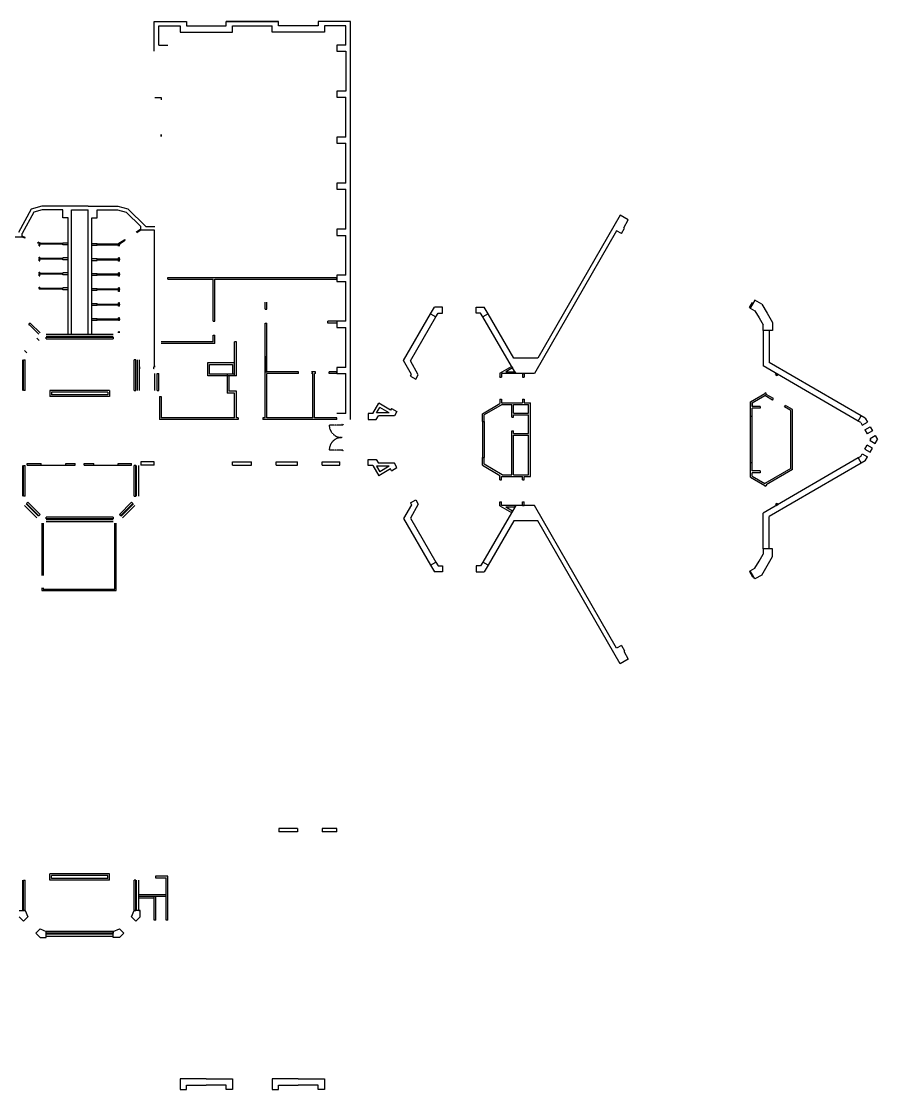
# Model space of a CAD drawing. Header units: millimetres. Extents: x -50633 to 80232, y -9924 to 66926.
# Drawn here: x 24411 to 80232, y -4074 to 65516 of the extents above; entities that cross this region are included whole.
import ezdxf

# ---------------------------------------------------------------- set-up
doc = ezdxf.new("R2010")
doc.units = ezdxf.units.MM
doc.linetypes.add('HIDDEN', pattern=[9.525, 6.35, -3.175])
doc.layers.add('WA_EXT', color=7, linetype='Continuous')

msp = doc.modelspace()

# ---------------------------------------------------------------- linework, layer by layer
at = {"layer": 'WA_EXT', "linetype": 'Continuous'}
for p, q in [((33067, 63576), (33067, 65516)), ((33067, 65516), (35167, 65516)), ((35167, 65516), (35167, 65216)), ((37767, 65216), (37767, 65516)), ((37767, 65216), (37767, 65516)), ((37767, 65516), (41167, 65516)), ((41167, 65516), (37767, 65516)), ((41167, 65216), (41167, 65516)), ((41167, 65216), (41167, 65516)), ((45867, 65516), (43767, 65516)), ((43767, 65516), (43767, 65216)), ((45867, 39576), (45867, 65516)), ((33367, 65216), (34767, 65216)), ((33367, 63976), (33367, 65216)), ((34767, 65216), (34767, 64816)), ((34767, 64816), (38167, 64816)), ((35167, 65216), (37767, 65216)), ((35167, 65216), (35592, 65216)), ((38167, 64816), (38167, 65216)), ((38167, 65216), (40767, 65216)), ((40767, 64816), (40767, 65216)), ((44167, 64816), (40767, 64816)), ((43767, 65216), (41167, 65216)), ((43767, 65216), (43342, 65216)), ((45567, 65216), (44167, 65216)), ((44167, 65216), (44167, 64816)), ((45567, 63976), (45567, 65216)), ((33367, 63976), (33967, 63976)), ((44967, 63976), (44967, 63576)), ((45567, 63976), (44967, 63976)), ((44967, 63576), (45567, 63576)), ((45567, 63576), (45567, 60976)), ((33107, 60557), (33517, 60557)), ((33517, 60557), (33517, 60397)), ((44967, 60976), (44967, 60576)), ((45567, 60976), (44967, 60976)), ((44967, 60576), (45567, 60576)), ((45567, 57976), (45567, 60576)), ((33517, 58026), (33517, 58154)), ((33517, 58154), (33517, 58026)), ((44967, 57976), (44967, 57576)), ((45567, 57976), (44967, 57976)), ((44967, 57576), (45567, 57576)), ((45567, 54976), (45567, 57576)), ((44967, 54976), (44967, 54576)), ((45567, 54976), (44967, 54976)), ((44967, 54576), (45567, 54576)), ((45567, 51976), (45567, 54576)), ((25060, 53292), (24226, 51751)), ((25215, 53096), (24456, 51693)), ((25745, 53476), (25060, 53292)), ((25776, 53246), (25215, 53096)), ((28770, 53476), (25745, 53476)), ((27106, 53246), (25776, 53246)), ((27106, 52726), (27106, 53246)), ((27686, 45126), (27686, 53246)), ((27686, 53246), (28770, 53246)), ((28770, 53476), (30710, 53476)), ((28770, 45126), (28770, 53246)), ((29350, 52726), (29350, 53246)), ((29350, 53246), (30680, 53246)), ((30680, 53246), (31240, 53096)), ((30710, 53476), (31358, 53302)), ((32197, 52161), (31240, 53096)), ((32526, 52161), (31358, 53302)), ((27456, 52726), (27106, 52726)), ((27456, 45126), (27456, 52726)), ((29000, 52726), (29350, 52726)), ((29000, 45126), (29000, 52726)), ((63457, 52885), (58083, 43576)), ((63977, 52585), (63457, 52885)), ((63677, 52065), (63977, 52585)), ((24456, 51463), (24456, 51693)), ((24670, 51437), (24456, 51516)), ((31907, 51800), (32197, 51991)), ((31934, 51758), (31907, 51800)), ((31934, 51758), (31907, 51800)), ((31934, 51758), (32197, 51931)), ((32197, 51931), (32197, 52161)), ((32197, 51931), (33067, 51931)), ((32526, 52161), (33107, 52161)), ((33067, 51931), (33067, 43001)), ((45567, 51976), (44967, 51976)), ((44967, 51976), (44967, 51576)), ((44967, 51576), (45567, 51576)), ((45567, 48976), (45567, 51576)), ((63217, 51869), (57852, 42576)), ((63525, 51691), (63217, 51869)), ((63525, 51691), (63725, 52038)), ((24456, 51463), (23506, 51463)), ((24652, 51390), (24456, 51463)), ((24652, 51390), (24670, 51437)), ((24652, 51390), (24670, 51437)), ((25495, 51075), (25513, 51122)), ((25566, 51049), (25495, 51075)), ((25709, 51049), (25513, 51122)), ((25566, 51049), (25566, 50999)), ((27106, 51049), (25566, 51049)), ((25566, 50899), (25566, 50999)), ((27106, 50999), (25566, 50999)), ((25566, 50899), (25616, 50899)), ((25616, 50899), (25616, 50999)), ((27106, 50961), (27106, 51076)), ((27456, 51076), (27106, 51076)), ((27456, 50961), (27106, 50961)), ((29000, 51035), (29350, 51035)), ((29000, 50931), (29350, 50931)), ((29350, 50931), (29350, 51035)), ((29350, 51013), (30800, 51013)), ((29350, 50963), (30800, 50963)), ((30709, 51013), (31154, 51306)), ((30750, 50863), (30750, 50963)), ((30800, 51013), (31182, 51264)), ((30800, 51013), (30800, 50963)), ((30800, 50863), (30800, 50963)), ((31182, 51264), (31154, 51306)), ((25566, 50074), (25566, 50149)), ((25566, 50149), (25616, 50149)), ((25616, 50074), (25616, 50149)), ((30750, 50038), (30750, 50113)), ((30800, 50113), (30750, 50113)), ((30800, 50038), (30800, 50113)), ((25566, 50074), (25566, 50024)), ((27106, 50074), (25566, 50074)), ((27106, 50024), (25566, 50024)), ((25566, 49924), (25566, 50024)), ((25566, 49924), (25616, 49924)), ((25616, 49924), (25616, 50024)), ((27456, 50101), (27106, 50101)), ((27106, 49986), (27106, 50101)), ((27456, 49986), (27106, 49986)), ((29000, 50061), (29350, 50061)), ((29000, 49946), (29350, 49946)), ((29350, 49946), (29350, 50061)), ((29350, 50038), (30800, 50038)), ((29350, 49988), (30800, 49988)), ((30750, 49888), (30750, 49988)), ((30800, 49888), (30750, 49888)), ((30800, 50038), (30800, 49988)), ((30800, 49888), (30800, 49988)), ((25566, 49099), (25566, 49174)), ((25566, 49174), (25616, 49174)), ((27106, 49099), (25566, 49099)), ((25566, 49099), (25566, 49049)), ((25566, 48949), (25566, 49049)), ((27106, 49049), (25566, 49049)), ((25566, 48949), (25616, 48949)), ((25616, 49099), (25616, 49174)), ((25616, 48949), (25616, 49049)), ((27106, 49011), (27106, 49126)), ((27456, 49126), (27106, 49126)), ((27456, 49011), (27106, 49011)), ((29000, 49096), (29350, 49096)), ((29000, 48981), (29350, 48981)), ((29350, 48981), (29350, 49096)), ((29350, 49063), (30800, 49063)), ((29350, 49013), (30800, 49013)), ((30750, 49063), (30750, 49138)), ((30800, 49138), (30750, 49138)), ((30750, 48913), (30750, 49013)), ((30800, 48913), (30750, 48913)), ((30800, 49063), (30800, 49138)), ((30800, 49063), (30800, 49013)), ((30800, 48913), (30800, 49013)), ((33967, 48831), (44967, 48831)), ((33967, 48721), (33967, 48831)), ((33967, 48721), (36917, 48721)), ((36917, 45981), (36917, 48721)), ((37027, 48721), (44967, 48721)), ((37027, 45981), (37027, 48721)), ((45567, 48976), (44967, 48976)), ((44967, 48976), (44967, 48576)), ((44967, 48721), (44967, 48831)), ((25566, 48124), (25566, 48199)), ((25566, 48199), (25616, 48199)), ((27106, 48124), (25566, 48124)), ((25566, 48124), (25566, 48074)), ((27106, 48074), (25566, 48074)), ((25616, 48124), (25616, 48199)), ((27106, 48036), (27106, 48151)), ((27456, 48151), (27106, 48151)), ((27456, 48036), (27106, 48036)), ((29000, 48121), (29350, 48121)), ((29350, 48006), (29350, 48121)), ((29350, 48088), (30800, 48088)), ((29350, 48038), (30800, 48038)), ((30750, 48088), (30750, 48163)), ((30800, 48163), (30750, 48163)), ((30750, 47928), (30750, 48028)), ((30800, 48088), (30800, 48163)), ((30800, 48088), (30800, 48038)), ((30800, 47928), (30800, 48028)), ((44967, 48576), (45567, 48576)), ((45567, 45976), (45567, 48576)), ((29000, 48006), (29350, 48006)), ((30800, 47928), (30750, 47928)), ((72230, 47357), (71931, 46838)), ((72672, 47102), (72230, 47357)), ((29000, 47136), (29350, 47136)), ((29000, 47021), (29350, 47021)), ((29350, 47021), (29350, 47136)), ((29350, 47103), (30800, 47103)), ((29350, 47053), (30800, 47053)), ((30750, 47103), (30750, 47178)), ((30800, 47178), (30750, 47178)), ((30750, 46953), (30750, 47053)), ((30800, 46953), (30750, 46953)), ((30800, 47103), (30800, 47178)), ((30800, 47103), (30800, 47053)), ((30800, 46953), (30800, 47053)), ((40313, 46758), (40313, 47221)), ((40313, 46758), (40423, 46758)), ((40423, 46758), (40423, 47221)), ((51093, 46461), (51352, 46906)), ((51867, 46906), (51352, 46906)), ((51867, 46506), (51867, 46906)), ((54067, 46506), (54067, 46906)), ((54067, 46906), (54582, 46906)), ((54841, 46461), (54582, 46906)), ((71881, 46866), (72082, 47212)), ((71931, 46838), (71881, 46866)), ((71931, 46838), (72232, 46663)), ((72082, 47212), (72131, 47184)), ((72232, 46663), (72500, 46200)), ((72672, 47102), (73020, 46500)), ((29000, 46161), (29350, 46161)), ((29000, 46046), (29350, 46046)), ((29350, 46046), (29350, 46161)), ((29350, 46128), (30800, 46128)), ((29350, 46078), (30800, 46078)), ((30800, 46203), (30750, 46203)), ((30750, 46128), (30750, 46203)), ((30750, 46033), (30750, 46078)), ((30800, 46033), (30750, 46033)), ((30800, 46128), (30800, 46203)), ((30800, 46033), (30800, 46133)), ((30800, 46128), (30800, 46078)), ((36917, 45981), (37027, 45981)), ((44967, 45976), (44383, 45976)), ((44383, 45866), (44383, 45976)), ((45567, 45976), (44967, 45976)), ((44967, 45976), (44967, 45576)), ((44967, 45976), (44967, 45866)), ((49326, 43428), (51093, 46461)), ((49772, 43399), (51439, 46259)), ((51093, 46461), (51439, 46259)), ((51439, 46259), (51582, 46506)), ((51582, 46506), (51867, 46506)), ((54352, 46506), (54067, 46506)), ((54496, 46259), (54352, 46506)), ((54841, 46461), (54496, 46259)), ((56059, 43576), (54496, 46259)), ((56522, 43576), (54841, 46461)), ((72500, 46200), (72767, 45737)), ((73020, 46500), (73367, 45898)), ((25017, 45843), (24916, 45843)), ((24916, 45728), (24916, 45843)), ((24969, 45728), (24916, 45728)), ((25553, 45144), (24969, 45728)), ((25634, 45226), (25017, 45843)), ((30800, 45283), (30750, 45283)), ((30750, 45226), (30750, 45283)), ((30800, 45226), (30800, 45283)), ((40313, 43686), (40313, 45858)), ((40313, 45858), (40423, 45858)), ((40423, 43996), (40423, 45858)), ((44967, 45866), (44383, 45866)), ((44967, 45576), (45567, 45576)), ((45567, 42976), (45567, 45576)), ((72767, 45388), (72767, 45737)), ((73367, 45388), (72767, 45388)), ((72767, 45388), (72767, 43066)), ((73167, 45388), (73167, 43297)), ((73367, 45898), (73367, 45388)), ((25414, 44880), (25569, 44725)), ((30400, 45126), (26034, 45126)), ((30400, 44986), (26034, 44986)), ((26034, 44826), (26034, 44936)), ((26034, 44936), (30400, 44936)), ((26034, 44826), (30400, 44826)), ((30400, 44936), (30400, 44826)), ((36917, 44636), (33517, 44636)), ((36917, 44636), (36917, 45081)), ((36917, 45081), (37027, 45081)), ((37027, 44636), (37027, 45081)), ((37027, 44636), (37027, 44636)), ((37027, 44526), (37027, 44636)), ((38317, 42526), (38317, 44636)), ((38427, 44636), (38317, 44636)), ((38427, 42416), (38427, 44636)), ((24612, 44079), (24768, 43923)), ((37027, 44526), (33517, 44526)), ((40423, 43686), (40423, 43996)), ((24507, 41476), (24507, 43459)), ((24557, 43459), (24667, 43459)), ((24557, 41476), (24557, 43459)), ((24667, 41476), (24667, 43459)), ((31767, 41476), (31767, 43459)), ((31877, 43459), (31767, 43459)), ((31877, 41476), (31877, 43459)), ((31977, 41476), (31977, 43459)), ((32117, 41476), (32117, 43459)), ((40313, 43686), (40423, 43686)), ((40313, 42686), (40313, 43686)), ((40368, 42686), (40368, 43686)), ((40423, 42686), (40423, 43686)), ((49840, 42522), (49326, 43428)), ((50286, 42493), (49772, 43399)), ((56642, 42576), (56059, 43576)), ((58083, 43576), (56522, 43576)), ((79159, 39823), (73167, 43297)), ((32143, 43001), (32117, 43001)), ((32143, 42886), (32117, 42886)), ((32143, 42886), (32143, 43001)), ((33067, 43001), (33043, 43001)), ((33043, 42886), (33043, 43001)), ((33067, 42886), (33043, 42886)), ((33107, 42994), (33107, 43086)), ((33114, 41476), (33114, 42576)), ((33267, 41476), (33267, 42576)), ((33267, 42576), (33377, 42576)), ((33377, 41476), (33377, 42576)), ((37818, 42526), (37818, 41306)), ((38317, 42526), (37818, 42526)), ((38427, 42636), (38427, 42746)), ((40313, 39686), (40313, 42686)), ((40313, 42686), (40423, 42686)), ((40423, 42686), (40313, 42686)), ((42484, 42686), (40313, 42686)), ((40423, 39686), (40423, 42576)), ((42484, 42576), (40423, 42576)), ((42484, 42576), (42484, 42686)), ((43417, 42686), (43334, 42686)), ((43417, 42576), (43334, 42576)), ((43384, 42576), (43384, 42686)), ((43384, 42576), (43417, 42576)), ((43583, 42686), (43417, 42686)), ((43417, 39686), (43417, 42576)), ((43527, 39686), (43527, 42576)), ((43583, 42576), (43527, 42576)), ((43583, 42576), (43583, 42686)), ((43583, 42576), (43583, 42576)), ((44967, 42686), (44483, 42686)), ((44483, 42576), (44483, 42686)), ((44967, 42576), (44483, 42576)), ((45567, 42976), (44967, 42976)), ((44967, 42976), (44967, 42576)), ((44967, 42576), (44967, 42686)), ((44967, 42576), (45567, 42576)), ((45567, 39976), (45567, 42576)), ((49773, 42407), (49840, 42522)), ((50118, 42205), (50286, 42493)), ((55610, 42592), (56373, 43037)), ((55610, 42592), (55610, 42333)), ((56642, 42576), (55720, 42576)), ((55720, 42576), (55720, 42333)), ((56429, 42942), (55989, 42686)), ((55989, 42686), (56578, 42686)), ((56373, 43037), (56429, 42942)), ((56578, 42686), (56642, 42576)), ((57852, 42576), (56642, 42576)), ((57852, 42576), (56642, 42576)), ((57082, 42576), (57082, 42333)), ((57082, 42576), (57192, 42576)), ((57192, 42576), (57192, 42333)), ((78958, 39477), (72767, 43066)), ((73579, 42503), (73620, 42572)), ((73579, 42503), (73675, 42448)), ((73620, 42572), (73715, 42517)), ((73675, 42448), (73715, 42517)), ((37928, 42416), (37928, 41416)), ((38430, 42416), (37928, 42416)), ((49773, 42407), (50118, 42205)), ((55610, 42333), (55610, 42351)), ((55610, 42333), (55720, 42333)), ((57082, 42333), (57192, 42333)), ((24667, 41476), (24557, 41476)), ((30167, 41476), (26267, 41476)), ((26267, 41476), (26267, 41076)), ((30167, 41076), (26267, 41076)), ((30057, 41366), (26377, 41366)), ((26377, 41366), (26377, 41186)), ((30057, 41186), (26377, 41186)), ((30057, 41366), (30057, 41186)), ((30167, 41476), (30167, 41076)), ((31767, 41476), (31877, 41476)), ((33267, 41476), (33377, 41476)), ((33412, 41076), (33412, 39576)), ((33412, 41076), (33522, 41076)), ((33522, 41076), (33522, 39686)), ((38317, 41306), (37818, 41306)), ((38427, 41416), (37928, 41416)), ((38317, 39686), (38317, 41306)), ((38427, 39686), (38427, 41416)), ((71937, 40735), (72867, 41274)), ((72047, 40672), (72867, 41147)), ((72867, 41274), (72897, 41326)), ((73386, 40845), (72867, 41147)), ((72992, 41271), (72897, 41326)), ((72962, 41219), (72992, 41271)), ((73441, 40940), (72962, 41219)), ((47315, 39976), (47705, 40645)), ((47572, 40020), (47777, 40372)), ((48483, 40192), (47705, 40645)), ((48382, 40020), (47777, 40372)), ((54467, 39946), (55610, 40612)), ((55749, 40566), (54577, 39883)), ((55610, 40911), (55720, 40911)), ((55610, 40911), (55610, 40612)), ((55720, 40911), (55720, 40676)), ((55720, 40676), (57082, 40676)), ((55749, 40566), (56382, 40566)), ((56382, 39733), (56382, 40566)), ((56492, 40566), (57482, 40566)), ((56492, 39992), (56492, 40566)), ((57082, 40911), (57082, 40676)), ((57082, 40911), (57192, 40911)), ((57192, 40911), (57192, 40676)), ((57192, 40676), (57592, 40676)), ((57482, 39992), (57482, 40566)), ((57592, 35876), (57592, 40676)), ((71937, 39776), (71937, 40735)), ((72047, 40436), (72047, 40672)), ((72047, 40672), (72047, 40436)), ((72567, 40436), (72047, 40436)), ((72567, 40436), (72567, 40326)), ((73386, 40845), (73441, 40940)), ((74165, 40395), (74220, 40490)), ((74567, 40162), (74165, 40395)), ((74677, 40225), (74220, 40490)), ((38317, 39686), (33522, 39686)), ((38552, 39686), (38427, 39686)), ((38552, 39686), (38552, 39576)), ((40152, 39686), (40152, 39576)), ((40313, 39686), (40152, 39686)), ((43417, 39686), (40423, 39686)), ((44967, 39686), (43527, 39686)), ((45567, 39976), (44967, 39976)), ((44967, 39576), (44967, 39686)), ((47315, 39976), (47030, 39976)), ((47030, 39976), (47030, 39576)), ((47545, 39576), (47686, 39818)), ((48382, 40020), (47572, 40020)), ((48728, 39818), (47686, 39818)), ((47803, 40020), (47804, 40021)), ((48550, 40307), (48483, 40192)), ((48550, 40307), (48895, 40106)), ((48895, 40106), (48728, 39818)), ((54467, 39445), (54467, 39946)), ((54577, 39445), (54577, 39883)), ((56382, 39733), (56492, 39733)), ((56492, 39992), (57482, 39992)), ((56492, 39733), (56492, 39882)), ((56492, 39882), (57482, 39882)), ((57482, 38676), (57482, 39882)), ((71937, 36776), (71937, 39776)), ((72047, 39776), (71937, 39776)), ((72567, 40326), (72047, 40326)), ((72047, 39776), (72047, 40326)), ((72047, 36776), (72047, 39776)), ((74567, 36390), (74567, 40162)), ((74677, 36326), (74677, 40225)), ((78958, 39477), (79159, 39823)), ((79418, 39672), (79159, 39823)), ((79418, 39672), (79569, 39413)), ((38552, 39576), (33412, 39576)), ((44967, 39576), (40152, 39576)), ((47030, 39576), (47545, 39576)), ((54467, 39445), (54467, 37106)), ((54467, 39445), (54577, 39445)), ((54577, 39445), (54577, 37106)), ((79126, 39379), (78958, 39477)), ((79126, 39379), (79224, 39212)), ((79224, 39212), (79569, 39413)), ((79403, 38905), (79748, 39106)), ((79748, 39106), (79902, 38843)), ((56382, 35986), (56382, 38833)), ((56382, 38833), (56492, 38833)), ((56492, 38676), (56492, 38833)), ((56492, 38676), (57482, 38676)), ((56492, 35986), (56492, 38566)), ((56492, 38566), (57482, 38566)), ((57482, 35986), (57482, 38566)), ((79403, 38905), (79556, 38641)), ((79902, 38843), (79556, 38641)), ((79735, 38335), (80080, 38536)), ((79735, 38335), (79769, 38276)), ((79735, 38217), (79769, 38276)), ((80080, 38536), (80232, 38276)), ((80080, 38016), (80232, 38276)), ((79403, 37647), (79556, 37910)), ((79403, 37647), (79748, 37445)), ((79902, 37709), (79556, 37910)), ((79735, 38217), (80080, 38016)), ((79748, 37445), (79902, 37709)), ((47030, 36976), (47545, 36976)), ((47030, 36576), (47030, 36976)), ((47545, 36976), (47686, 36733)), ((54467, 36605), (54467, 37106)), ((54467, 37106), (54577, 37106)), ((54577, 36669), (54577, 37106)), ((78958, 37075), (72767, 33485)), ((79126, 37172), (78958, 37075)), ((78958, 37075), (79159, 36729)), ((79126, 37172), (79224, 37340)), ((79224, 37340), (79569, 37138)), ((79418, 36879), (79569, 37138)), ((24507, 34593), (24507, 36576)), ((24557, 34593), (24557, 36576)), ((24557, 36576), (24667, 36576)), ((24667, 34593), (24667, 36576)), ((24781, 36721), (25706, 36721)), ((24781, 36611), (24781, 36721)), ((24781, 36611), (25706, 36611)), ((25706, 36611), (25706, 36721)), ((25706, 36611), (27306, 36611)), ((27306, 36611), (27306, 36721)), ((27306, 36721), (27917, 36721)), ((27306, 36611), (27917, 36611)), ((27917, 36611), (27917, 36721)), ((28517, 36721), (29129, 36721)), ((28517, 36611), (28517, 36721)), ((28517, 36611), (29129, 36611)), ((29129, 36611), (29129, 36721)), ((29129, 36611), (30729, 36611)), ((30729, 36721), (31593, 36721)), ((30729, 36611), (30729, 36721)), ((30729, 36611), (31593, 36611)), ((31593, 36611), (31593, 36721)), ((31767, 34593), (31767, 36576)), ((31877, 36576), (31767, 36576)), ((31877, 34593), (31877, 36576)), ((31927, 34593), (31927, 36576)), ((32067, 34593), (32067, 36576)), ((33067, 36831), (32203, 36831)), ((32203, 36831), (32203, 36611)), ((33067, 36611), (32203, 36611)), ((33067, 36611), (33067, 36831)), ((38167, 36831), (39422, 36831)), ((38167, 36611), (38167, 36831)), ((38167, 36611), (39422, 36611)), ((39422, 36611), (39422, 36831)), ((41022, 36611), (41022, 36831)), ((41022, 36831), (42416, 36831)), ((41022, 36611), (42416, 36611)), ((42416, 36611), (42416, 36831)), ((44016, 36831), (45167, 36831)), ((44016, 36611), (44016, 36831)), ((44016, 36611), (45167, 36611)), ((45167, 36611), (45167, 36831)), ((47315, 36576), (47030, 36576)), ((47315, 36576), (47705, 35906)), ((48382, 36532), (47572, 36532)), ((47572, 36532), (47777, 36180)), ((48728, 36733), (47686, 36733)), ((48483, 36359), (47705, 35906)), ((48382, 36532), (47777, 36180)), ((47803, 36532), (47804, 36531)), ((48550, 36244), (48483, 36359)), ((48550, 36244), (48895, 36446)), ((48895, 36446), (48728, 36733)), ((54467, 36605), (55610, 35940)), ((55749, 35986), (54577, 36669)), ((71937, 36776), (72047, 36776)), ((71937, 35816), (71937, 36776)), ((72047, 36226), (72047, 36776)), ((72567, 36226), (72047, 36226)), ((72567, 36226), (72567, 36116)), ((74567, 36390), (72867, 35404)), ((74677, 36326), (72962, 35332)), ((79159, 36729), (73167, 33255)), ((79418, 36879), (79159, 36729)), ((55610, 35641), (55610, 35940)), ((55610, 35641), (55720, 35641)), ((55720, 35876), (57082, 35876)), ((55720, 35641), (55720, 35876)), ((55749, 35986), (56382, 35986)), ((56492, 35986), (57482, 35986)), ((57082, 35641), (57082, 35876)), ((57082, 35641), (57192, 35641)), ((57192, 35876), (57592, 35876)), ((57192, 35641), (57192, 35876)), ((71937, 35816), (72867, 35277)), ((72567, 36116), (72047, 36116)), ((72047, 35880), (72047, 36116)), ((72047, 35880), (72867, 35404)), ((72867, 35277), (72897, 35225)), ((72992, 35280), (72897, 35225)), ((72962, 35332), (72992, 35280)), ((24667, 34593), (24557, 34593)), ((24755, 34115), (24833, 34193)), ((25557, 33314), (24755, 34115)), ((25634, 33391), (24833, 34193)), ((30800, 33391), (31602, 34193)), ((30878, 33314), (31679, 34115)), ((31679, 34115), (31602, 34193)), ((31767, 34593), (31877, 34593)), ((49773, 34145), (50118, 34346)), ((49773, 34145), (49840, 34030)), ((50118, 34346), (50286, 34058)), ((55610, 33960), (55610, 34219)), ((55610, 34201), (55610, 34219)), ((55610, 34219), (55720, 34219)), ((55720, 33976), (55720, 34219)), ((57082, 33976), (57082, 34219)), ((57082, 34219), (57192, 34219)), ((57192, 33976), (57192, 34219)), ((73675, 34104), (73579, 34049)), ((73675, 34104), (73715, 34034)), ((25422, 33179), (24621, 33981)), ((25521, 33278), (24720, 34080)), ((30913, 33278), (31715, 34080)), ((31012, 33179), (31814, 33981)), ((49840, 34030), (49326, 33124)), ((50286, 34058), (49772, 33152)), ((55610, 33960), (56373, 33515)), ((56642, 33976), (55720, 33976)), ((56578, 33866), (55989, 33866)), ((56429, 33610), (55989, 33866)), ((56642, 33976), (56059, 32976)), ((56373, 33515), (56429, 33610)), ((56578, 33866), (56642, 33976)), ((57852, 33976), (56642, 33976)), ((57082, 33976), (57192, 33976)), ((63217, 24682), (57852, 33976)), ((72767, 31163), (72767, 33485)), ((73579, 34049), (73620, 33979)), ((73620, 33979), (73715, 34034)), ((25634, 33391), (25557, 33314)), ((30400, 33226), (26034, 33226)), ((26034, 33116), (26034, 33226)), ((30400, 33116), (26034, 33116)), ((26034, 33066), (30400, 33066)), ((26034, 32926), (30400, 32926)), ((30400, 33226), (30400, 33116)), ((30800, 33391), (30878, 33314)), ((49326, 33124), (51093, 30091)), ((49772, 33152), (51439, 30292)), ((56059, 32976), (54496, 30292)), ((56522, 32976), (54841, 30091)), ((58083, 32976), (56522, 32976)), ((63457, 23666), (58083, 32976)), ((73167, 31163), (73167, 33255)), ((72500, 30351), (72767, 30815)), ((73367, 31163), (72767, 31163)), ((72767, 31163), (72767, 30815)), ((73020, 30051), (73367, 30653)), ((73367, 30653), (73367, 31163)), ((51093, 30091), (51439, 30292)), ((51093, 30091), (51352, 29646)), ((51439, 30292), (51582, 30046)), ((51582, 30046), (51867, 30046)), ((51867, 30046), (51867, 29646)), ((54067, 30046), (54067, 29646)), ((54352, 30046), (54067, 30046)), ((54496, 30292), (54352, 30046)), ((54841, 30091), (54496, 30292)), ((54841, 30091), (54582, 29646)), ((72232, 29888), (72500, 30351)), ((72672, 29449), (73020, 30051)), ((51867, 29646), (51352, 29646)), ((54067, 29646), (54582, 29646)), ((71931, 29714), (71881, 29685)), ((71881, 29685), (72082, 29339)), ((71931, 29714), (72232, 29888)), ((72230, 29194), (71931, 29714)), ((72082, 29339), (72131, 29367)), ((72672, 29449), (72230, 29194)), ((63525, 24860), (63217, 24682)), ((63525, 24860), (63725, 24514)), ((63725, 24514), (63677, 24486)), ((63677, 24486), (63977, 23966)), ((63977, 23966), (63457, 23666)), ((41192, 12941), (41192, 12721)), ((42416, 12941), (41192, 12941)), ((42416, 12721), (41192, 12721)), ((42416, 12941), (42416, 12721)), ((44967, 12941), (44016, 12941)), ((44016, 12941), (44016, 12721)), ((44967, 12721), (44016, 12721)), ((44967, 12721), (44967, 12941)), ((26267, 9576), (26267, 9976)), ((30167, 9976), (26267, 9976)), ((30057, 9866), (26377, 9866)), ((26377, 9686), (26377, 9866)), ((30057, 9686), (30057, 9866)), ((30167, 9576), (30167, 9976)), ((33167, 9831), (33167, 9721)), ((33967, 9831), (33167, 9831)), ((33967, 6976), (33967, 9831)), ((24507, 7593), (24507, 9576)), ((24557, 7593), (24557, 9576)), ((24557, 9576), (24667, 9576)), ((24667, 7593), (24667, 9576)), ((30167, 9576), (26267, 9576)), ((30057, 9686), (26377, 9686)), ((31877, 9576), (31767, 9576)), ((31767, 7593), (31767, 9576)), ((31877, 7593), (31877, 9576)), ((31927, 7593), (31927, 9576)), ((32067, 7593), (32067, 9576)), ((33167, 9721), (33857, 9721)), ((33857, 6976), (33857, 9721)), ((32067, 8639), (33857, 8639)), ((32067, 8419), (32067, 8639)), ((32067, 8529), (33857, 8529)), ((32067, 8419), (33067, 8419)), ((33067, 6976), (33067, 8529)), ((33177, 6976), (33177, 8529)), ((24267, 7593), (24667, 7593)), ((24267, 7193), (24550, 6910)), ((24550, 6910), (24833, 7193)), ((24667, 7593), (24557, 7593)), ((24667, 7593), (24833, 7193)), ((31602, 7193), (31767, 7593)), ((31884, 6910), (31602, 7193)), ((32167, 7593), (31767, 7593)), ((31767, 7593), (31877, 7593)), ((32167, 7193), (31884, 6910)), ((32067, 7593), (32167, 7593)), ((32167, 7193), (32167, 7593)), ((33177, 6976), (33067, 6976)), ((33967, 6976), (33857, 6976)), ((25352, 6109), (25634, 6391)), ((25634, 6391), (26034, 6226)), ((30400, 6226), (30800, 6391)), ((31083, 6109), (30800, 6391)), ((25634, 5826), (25352, 6109)), ((25634, 5826), (26034, 5826)), ((26034, 5826), (26034, 6226)), ((26034, 6116), (26034, 6226)), ((30400, 6226), (26034, 6226)), ((30400, 6116), (26034, 6116)), ((26034, 6066), (30400, 6066)), ((26034, 5926), (30400, 5926)), ((30400, 5826), (30400, 6226)), ((30400, 6226), (30400, 6116)), ((30800, 5826), (30400, 5826)), ((30800, 5826), (31083, 6109)), ((34767, -3374), (34767, -4074)), ((36467, -3374), (34767, -3374)), ((36467, -3374), (38167, -3374)), ((38167, -3374), (38167, -4074)), ((40767, -3374), (40767, -4074)), ((42467, -3374), (40767, -3374)), ((42467, -3374), (44167, -3374)), ((44167, -3374), (44167, -4074)), ((34767, -4074), (35167, -4074)), ((35167, -4074), (35167, -3774)), ((35167, -3774), (36467, -3774)), ((37767, -3774), (36467, -3774)), ((37767, -4074), (37767, -3774)), ((38167, -4074), (37767, -4074)), ((40767, -4074), (41167, -4074)), ((41167, -4074), (41167, -3774)), ((41167, -3774), (42467, -3774)), ((43767, -3774), (42467, -3774)), ((43767, -4074), (43767, -3774)), ((44167, -4074), (43767, -4074))]:
    msp.add_line(p, q, dxfattribs=at)
at = {"layer": 'WA_EXT', "linetype": 'HIDDEN'}
for p, q in [((45316, 39216), (44483, 39216)), ((45316, 39248), (45296, 39248)), ((45296, 39248), (45296, 39216)), ((45296, 39216), (45316, 39216)), ((45386, 39216), (45316, 39216)), ((45366, 39248), (45386, 39248)), ((45386, 39248), (45386, 39216)), ((45316, 38403), (45296, 38403)), ((45316, 37590), (44483, 37590)), ((45296, 37590), (45316, 37590)), ((45296, 37558), (45296, 37590)), ((45386, 37590), (45316, 37590)), ((45386, 37558), (45386, 37590)), ((45316, 37558), (45296, 37558)), ((45366, 37558), (45386, 37558))]:
    msp.add_line(p, q, dxfattribs=at)
at = {"layer": 'WA_EXT'}
for points in [[(36562, 43286), (38292, 43286), (38292, 42416), (36562, 42416)], [(36677, 43171), (38177, 43171), (38177, 42531), (36677, 42531)]]:
    msp.add_lwpolyline(points, close=True, dxfattribs=at)
for points in [[(25741, 32826), (25741, 29424)], [(25741, 28624), (25741, 28439), (30600, 28439), (30600, 32826)], [(25831, 32826), (25831, 29424)], [(25831, 28624), (25831, 28529), (30510, 28529), (30510, 32826)]]:
    msp.add_lwpolyline(points, dxfattribs=at)
at = {"layer": 'WA_EXT', "linetype": 'HIDDEN'}
for centre, start, end in [((45296, 39216), 180, 270), ((45296, 37590), 90, 180)]:
    msp.add_arc(centre, 813, start, end, dxfattribs=at)

doc.saveas('drawing.dxf')
